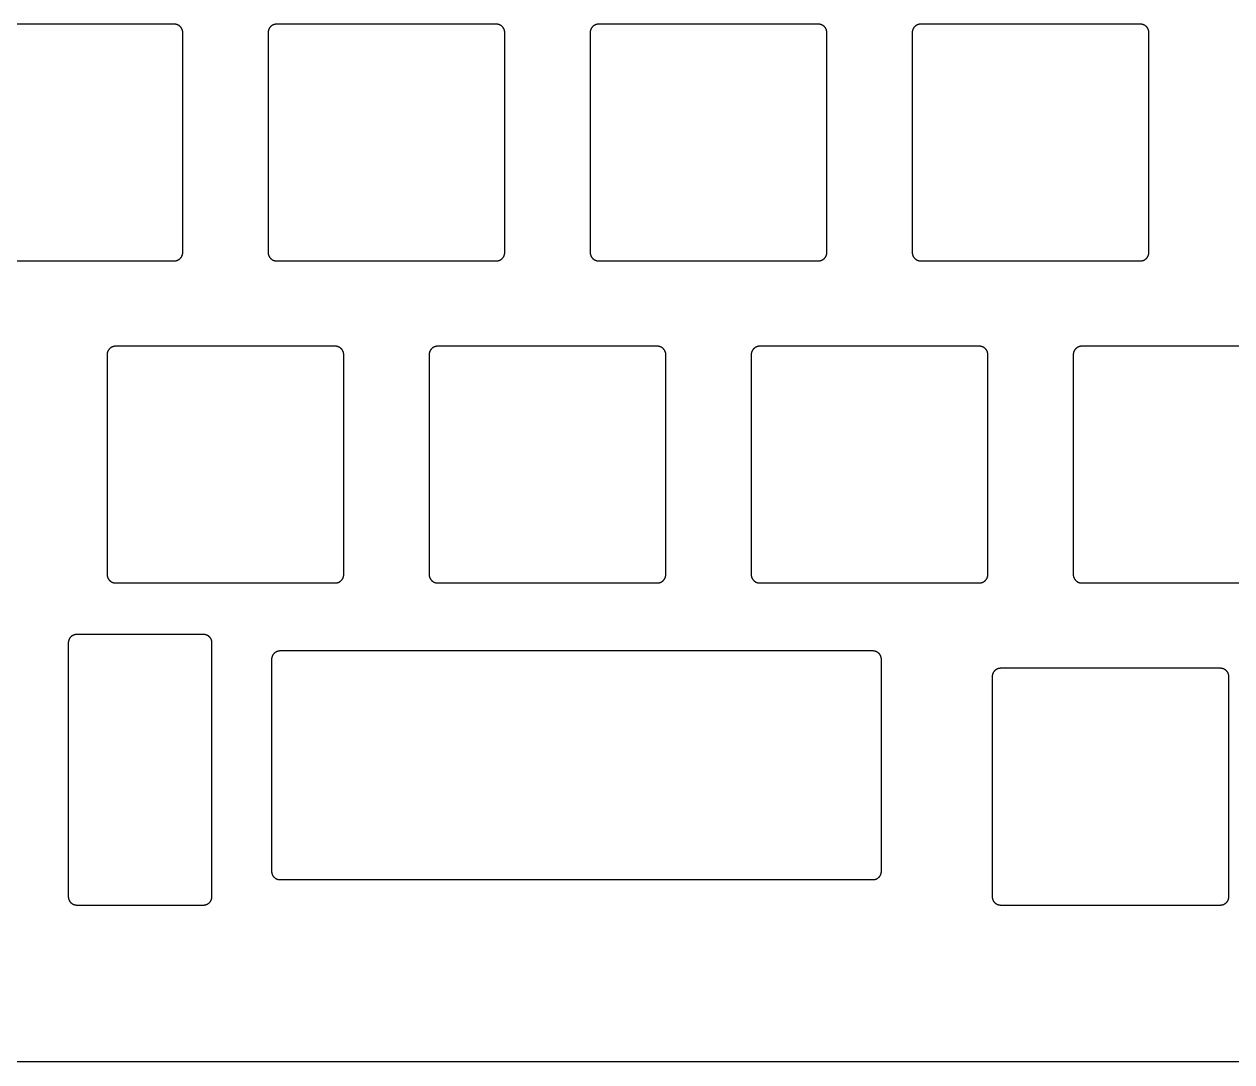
# Model space of a CAD drawing. Header units: millimetres. Extents: x -9 to 295, y -92 to 16.
# Drawn here: x 69.1 to 140.5, y -92.5 to -31.1 of the extents above; entities that cross this region are included whole.
import ezdxf

# ---------------------------------------------------------------- set-up
doc = ezdxf.new("R2010")
doc.units = ezdxf.units.MM
doc.layers.add('Layer 01', color=18, linetype='Continuous', true_color=0x000000)

msp = doc.modelspace()

# ---------------------------------------------------------------- linework, layer by layer
at = {"layer": 'Layer 01'}
for points in [[(64.937, -45.1), (77.938, -45.1), (77.949, -45.1), (77.96, -45.1), (77.971, -45.099), (77.982, -45.098), (77.994, -45.097), (78.005, -45.095), (78.017, -45.094), (78.028, -45.092), (78.04, -45.089), (78.052, -45.087), (78.063, -45.084), (78.075, -45.081), (78.087, -45.077), (78.098, -45.073), (78.11, -45.069), (78.122, -45.065), (78.133, -45.06), (78.145, -45.055), (78.156, -45.05), (78.167, -45.044), (78.178, -45.038), (78.189, -45.032), (78.2, -45.025), (78.211, -45.018), (78.222, -45.011), (78.232, -45.004), (78.243, -44.996), (78.253, -44.988), (78.263, -44.98), (78.272, -44.971), (78.282, -44.963), (78.291, -44.954), (78.3, -44.944), (78.309, -44.935), (78.317, -44.925), (78.326, -44.915), (78.334, -44.905), (78.341, -44.895), (78.349, -44.884), (78.356, -44.874), (78.363, -44.863), (78.369, -44.852), (78.376, -44.841), (78.382, -44.83), (78.387, -44.818), (78.393, -44.807), (78.398, -44.796), (78.402, -44.784), (78.407, -44.772), (78.411, -44.761), (78.415, -44.749), (78.418, -44.738), (78.421, -44.726), (78.424, -44.714), (78.427, -44.703), (78.429, -44.691), (78.431, -44.679), (78.433, -44.668), (78.434, -44.656), (78.435, -44.645), (78.436, -44.634), (78.437, -44.622), (78.437, -44.611), (78.438, -44.6), (78.438, -31.6), (78.437, -31.589), (78.437, -31.578), (78.436, -31.566), (78.435, -31.555), (78.434, -31.544), (78.433, -31.532), (78.431, -31.521), (78.429, -31.509), (78.427, -31.497), (78.424, -31.486), (78.421, -31.474), (78.418, -31.462), (78.415, -31.451), (78.411, -31.439), (78.407, -31.428), (78.402, -31.416), (78.398, -31.405), (78.393, -31.393), (78.387, -31.382), (78.382, -31.37), (78.376, -31.359), (78.369, -31.348), (78.363, -31.337), (78.356, -31.326), (78.349, -31.316), (78.341, -31.305), (78.334, -31.295), (78.326, -31.285), (78.317, -31.275), (78.309, -31.265), (78.3, -31.256), (78.291, -31.247), (78.282, -31.237), (78.272, -31.229), (78.263, -31.22), (78.253, -31.212), (78.243, -31.204), (78.232, -31.196), (78.222, -31.189), (78.211, -31.182), (78.2, -31.175), (78.189, -31.168), (78.178, -31.162), (78.167, -31.156), (78.156, -31.15), (78.145, -31.145), (78.133, -31.14), (78.122, -31.135), (78.11, -31.131), (78.098, -31.127), (78.087, -31.123), (78.075, -31.119), (78.063, -31.116), (78.052, -31.113), (78.04, -31.111), (78.028, -31.108), (78.017, -31.106), (78.005, -31.105), (77.994, -31.103), (77.982, -31.102), (77.971, -31.101), (77.96, -31.101), (77.949, -31.1), (77.938, -31.1), (64.937, -31.1)], [(144.613, -50.15), (131.612, -50.15), (131.601, -50.15), (131.59, -50.151), (131.579, -50.151), (131.568, -50.152), (131.556, -50.153), (131.545, -50.155), (131.533, -50.156), (131.521, -50.158), (131.51, -50.161), (131.498, -50.163), (131.487, -50.166), (131.475, -50.169), (131.463, -50.173), (131.452, -50.177), (131.44, -50.181), (131.428, -50.185), (131.417, -50.19), (131.405, -50.195), (131.394, -50.2), (131.383, -50.206), (131.372, -50.212), (131.361, -50.218), (131.35, -50.225), (131.339, -50.232), (131.328, -50.239), (131.318, -50.246), (131.307, -50.254), (131.297, -50.262), (131.287, -50.27), (131.278, -50.279), (131.268, -50.287), (131.259, -50.297), (131.25, -50.306), (131.241, -50.315), (131.233, -50.325), (131.224, -50.335), (131.216, -50.345), (131.209, -50.355), (131.201, -50.366), (131.194, -50.376), (131.187, -50.387), (131.181, -50.398), (131.174, -50.409), (131.168, -50.42), (131.163, -50.432), (131.157, -50.443), (131.152, -50.455), (131.148, -50.466), (131.143, -50.478), (131.139, -50.489), (131.135, -50.501), (131.132, -50.512), (131.129, -50.524), (131.126, -50.536), (131.123, -50.547), (131.121, -50.559), (131.119, -50.571), (131.117, -50.582), (131.116, -50.594), (131.114, -50.605), (131.114, -50.616), (131.113, -50.628), (131.113, -50.639), (131.112, -50.65), (131.112, -63.65), (131.113, -63.661), (131.113, -63.672), (131.114, -63.684), (131.114, -63.695), (131.116, -63.706), (131.117, -63.718), (131.119, -63.729), (131.121, -63.741), (131.123, -63.753), (131.126, -63.764), (131.129, -63.776), (131.132, -63.788), (131.135, -63.799), (131.139, -63.811), (131.143, -63.822), (131.148, -63.834), (131.152, -63.846), (131.157, -63.857), (131.163, -63.868), (131.168, -63.88), (131.174, -63.891), (131.181, -63.902), (131.187, -63.913), (131.194, -63.924), (131.201, -63.934), (131.209, -63.945), (131.216, -63.955), (131.224, -63.965), (131.233, -63.975), (131.241, -63.985), (131.25, -63.994), (131.259, -64.004), (131.268, -64.013), (131.278, -64.021), (131.287, -64.03), (131.297, -64.038), (131.307, -64.046), (131.318, -64.054), (131.328, -64.061), (131.339, -64.069), (131.35, -64.075), (131.361, -64.082), (131.372, -64.088), (131.383, -64.094), (131.394, -64.1), (131.405, -64.105), (131.417, -64.11), (131.428, -64.115), (131.44, -64.119), (131.452, -64.123), (131.463, -64.127), (131.475, -64.131), (131.487, -64.134), (131.498, -64.137), (131.51, -64.139), (131.521, -64.142), (131.533, -64.144), (131.545, -64.145), (131.556, -64.147), (131.568, -64.148), (131.579, -64.149), (131.59, -64.15), (131.601, -64.15), (131.612, -64.15), (144.613, -64.15)], [(273.428, -92.474), (12.308, -92.474)]]:
    msp.add_lwpolyline(points, dxfattribs=at)
for points in [[(83.987, -31.1), (83.976, -31.1), (83.965, -31.101), (83.954, -31.101), (83.943, -31.102), (83.931, -31.103), (83.92, -31.105), (83.908, -31.106), (83.896, -31.108), (83.885, -31.111), (83.873, -31.113), (83.862, -31.116), (83.85, -31.119), (83.838, -31.123), (83.827, -31.127), (83.815, -31.131), (83.803, -31.135), (83.792, -31.14), (83.78, -31.145), (83.769, -31.15), (83.758, -31.156), (83.747, -31.162), (83.736, -31.168), (83.725, -31.175), (83.714, -31.182), (83.703, -31.189), (83.693, -31.196), (83.682, -31.204), (83.672, -31.212), (83.662, -31.22), (83.653, -31.229), (83.643, -31.237), (83.634, -31.247), (83.625, -31.256), (83.616, -31.265), (83.608, -31.275), (83.599, -31.285), (83.591, -31.295), (83.584, -31.305), (83.576, -31.316), (83.569, -31.326), (83.562, -31.337), (83.556, -31.348), (83.549, -31.359), (83.543, -31.37), (83.538, -31.382), (83.532, -31.393), (83.527, -31.405), (83.523, -31.416), (83.518, -31.428), (83.514, -31.439), (83.51, -31.451), (83.507, -31.462), (83.504, -31.474), (83.501, -31.486), (83.498, -31.497), (83.496, -31.509), (83.494, -31.521), (83.492, -31.532), (83.491, -31.544), (83.489, -31.555), (83.489, -31.566), (83.488, -31.578), (83.488, -31.589), (83.487, -31.6), (83.487, -44.6), (83.488, -44.611), (83.488, -44.622), (83.489, -44.634), (83.489, -44.645), (83.491, -44.656), (83.492, -44.668), (83.494, -44.679), (83.496, -44.691), (83.498, -44.703), (83.501, -44.714), (83.504, -44.726), (83.507, -44.738), (83.51, -44.749), (83.514, -44.761), (83.518, -44.772), (83.523, -44.784), (83.527, -44.796), (83.532, -44.807), (83.538, -44.818), (83.543, -44.83), (83.549, -44.841), (83.556, -44.852), (83.562, -44.863), (83.569, -44.874), (83.576, -44.884), (83.584, -44.895), (83.591, -44.905), (83.599, -44.915), (83.608, -44.925), (83.616, -44.935), (83.625, -44.944), (83.634, -44.954), (83.643, -44.963), (83.653, -44.971), (83.662, -44.98), (83.672, -44.988), (83.682, -44.996), (83.693, -45.004), (83.703, -45.011), (83.714, -45.018), (83.725, -45.025), (83.736, -45.032), (83.747, -45.038), (83.758, -45.044), (83.769, -45.05), (83.78, -45.055), (83.792, -45.06), (83.803, -45.065), (83.815, -45.069), (83.827, -45.073), (83.838, -45.077), (83.85, -45.081), (83.862, -45.084), (83.873, -45.087), (83.885, -45.089), (83.896, -45.092), (83.908, -45.094), (83.92, -45.095), (83.931, -45.097), (83.943, -45.098), (83.954, -45.099), (83.965, -45.1), (83.976, -45.1), (83.987, -45.1), (96.988, -45.1), (96.999, -45.1), (97.01, -45.1), (97.021, -45.099), (97.032, -45.098), (97.044, -45.097), (97.055, -45.095), (97.067, -45.094), (97.078, -45.092), (97.09, -45.089), (97.102, -45.087), (97.113, -45.084), (97.125, -45.081), (97.137, -45.077), (97.148, -45.073), (97.16, -45.069), (97.172, -45.065), (97.183, -45.06), (97.195, -45.055), (97.206, -45.05), (97.217, -45.044), (97.228, -45.038), (97.239, -45.032), (97.25, -45.025), (97.261, -45.018), (97.272, -45.011), (97.282, -45.004), (97.293, -44.996), (97.303, -44.988), (97.313, -44.98), (97.322, -44.971), (97.332, -44.963), (97.341, -44.954), (97.35, -44.944), (97.359, -44.935), (97.367, -44.925), (97.376, -44.915), (97.384, -44.905), (97.391, -44.895), (97.399, -44.884), (97.406, -44.874), (97.413, -44.863), (97.419, -44.852), (97.426, -44.841), (97.432, -44.83), (97.437, -44.818), (97.443, -44.807), (97.448, -44.796), (97.452, -44.784), (97.457, -44.772), (97.461, -44.761), (97.465, -44.749), (97.468, -44.738), (97.471, -44.726), (97.474, -44.714), (97.477, -44.703), (97.479, -44.691), (97.481, -44.679), (97.483, -44.668), (97.484, -44.656), (97.485, -44.645), (97.486, -44.634), (97.487, -44.622), (97.487, -44.611), (97.488, -44.6), (97.488, -31.6), (97.487, -31.589), (97.487, -31.578), (97.486, -31.566), (97.485, -31.555), (97.484, -31.544), (97.483, -31.532), (97.481, -31.521), (97.479, -31.509), (97.477, -31.497), (97.474, -31.486), (97.471, -31.474), (97.468, -31.462), (97.465, -31.451), (97.461, -31.439), (97.457, -31.428), (97.452, -31.416), (97.448, -31.405), (97.443, -31.393), (97.437, -31.382), (97.432, -31.37), (97.426, -31.359), (97.419, -31.348), (97.413, -31.337), (97.406, -31.326), (97.399, -31.316), (97.391, -31.305), (97.384, -31.295), (97.376, -31.285), (97.367, -31.275), (97.359, -31.265), (97.35, -31.256), (97.341, -31.247), (97.332, -31.237), (97.322, -31.229), (97.313, -31.22), (97.303, -31.212), (97.293, -31.204), (97.282, -31.196), (97.272, -31.189), (97.261, -31.182), (97.25, -31.175), (97.239, -31.168), (97.228, -31.162), (97.217, -31.156), (97.206, -31.15), (97.195, -31.145), (97.183, -31.14), (97.172, -31.135), (97.16, -31.131), (97.148, -31.127), (97.137, -31.123), (97.125, -31.119), (97.113, -31.116), (97.102, -31.113), (97.09, -31.111), (97.078, -31.108), (97.067, -31.106), (97.055, -31.105), (97.044, -31.103), (97.032, -31.102), (97.021, -31.101), (97.01, -31.101), (96.999, -31.1), (96.988, -31.1)], [(103.037, -31.1), (103.026, -31.1), (103.015, -31.101), (103.004, -31.101), (102.993, -31.102), (102.981, -31.103), (102.97, -31.105), (102.958, -31.106), (102.946, -31.108), (102.935, -31.111), (102.923, -31.113), (102.912, -31.116), (102.9, -31.119), (102.888, -31.123), (102.877, -31.127), (102.865, -31.131), (102.853, -31.135), (102.842, -31.14), (102.83, -31.145), (102.819, -31.15), (102.808, -31.156), (102.797, -31.162), (102.786, -31.168), (102.775, -31.175), (102.764, -31.182), (102.753, -31.189), (102.743, -31.196), (102.732, -31.204), (102.722, -31.212), (102.712, -31.22), (102.703, -31.229), (102.693, -31.237), (102.684, -31.247), (102.675, -31.256), (102.666, -31.265), (102.658, -31.275), (102.649, -31.285), (102.641, -31.295), (102.634, -31.305), (102.626, -31.316), (102.619, -31.326), (102.612, -31.337), (102.606, -31.348), (102.599, -31.359), (102.593, -31.37), (102.588, -31.382), (102.582, -31.393), (102.577, -31.405), (102.573, -31.416), (102.568, -31.428), (102.564, -31.439), (102.56, -31.451), (102.557, -31.462), (102.554, -31.474), (102.551, -31.486), (102.548, -31.497), (102.546, -31.509), (102.544, -31.521), (102.542, -31.532), (102.541, -31.544), (102.539, -31.555), (102.539, -31.566), (102.538, -31.578), (102.538, -31.589), (102.537, -31.6), (102.537, -44.6), (102.538, -44.611), (102.538, -44.622), (102.539, -44.634), (102.539, -44.645), (102.541, -44.656), (102.542, -44.668), (102.544, -44.679), (102.546, -44.691), (102.548, -44.703), (102.551, -44.714), (102.554, -44.726), (102.557, -44.738), (102.56, -44.749), (102.564, -44.761), (102.568, -44.772), (102.573, -44.784), (102.577, -44.796), (102.582, -44.807), (102.588, -44.818), (102.593, -44.83), (102.599, -44.841), (102.606, -44.852), (102.612, -44.863), (102.619, -44.874), (102.626, -44.884), (102.634, -44.895), (102.641, -44.905), (102.649, -44.915), (102.658, -44.925), (102.666, -44.935), (102.675, -44.944), (102.684, -44.954), (102.693, -44.963), (102.703, -44.971), (102.712, -44.98), (102.722, -44.988), (102.732, -44.996), (102.743, -45.004), (102.753, -45.011), (102.764, -45.018), (102.775, -45.025), (102.786, -45.032), (102.797, -45.038), (102.808, -45.044), (102.819, -45.05), (102.83, -45.055), (102.842, -45.06), (102.853, -45.065), (102.865, -45.069), (102.877, -45.073), (102.888, -45.077), (102.9, -45.081), (102.912, -45.084), (102.923, -45.087), (102.935, -45.089), (102.946, -45.092), (102.958, -45.094), (102.97, -45.095), (102.981, -45.097), (102.993, -45.098), (103.004, -45.099), (103.015, -45.1), (103.026, -45.1), (103.037, -45.1), (116.038, -45.1), (116.049, -45.1), (116.06, -45.1), (116.071, -45.099), (116.082, -45.098), (116.094, -45.097), (116.105, -45.095), (116.117, -45.094), (116.128, -45.092), (116.14, -45.089), (116.152, -45.087), (116.163, -45.084), (116.175, -45.081), (116.187, -45.077), (116.198, -45.073), (116.21, -45.069), (116.222, -45.065), (116.233, -45.06), (116.245, -45.055), (116.256, -45.05), (116.267, -45.044), (116.278, -45.038), (116.289, -45.032), (116.3, -45.025), (116.311, -45.018), (116.322, -45.011), (116.332, -45.004), (116.343, -44.996), (116.353, -44.988), (116.363, -44.98), (116.372, -44.971), (116.382, -44.963), (116.391, -44.954), (116.4, -44.944), (116.409, -44.935), (116.417, -44.925), (116.426, -44.915), (116.434, -44.905), (116.441, -44.895), (116.449, -44.884), (116.456, -44.874), (116.463, -44.863), (116.469, -44.852), (116.476, -44.841), (116.482, -44.83), (116.487, -44.818), (116.493, -44.807), (116.498, -44.796), (116.502, -44.784), (116.507, -44.772), (116.511, -44.761), (116.515, -44.749), (116.518, -44.738), (116.521, -44.726), (116.524, -44.714), (116.527, -44.703), (116.529, -44.691), (116.531, -44.679), (116.533, -44.668), (116.534, -44.656), (116.535, -44.645), (116.536, -44.634), (116.537, -44.622), (116.537, -44.611), (116.538, -44.6), (116.538, -31.6), (116.537, -31.589), (116.537, -31.578), (116.536, -31.566), (116.535, -31.555), (116.534, -31.544), (116.533, -31.532), (116.531, -31.521), (116.529, -31.509), (116.527, -31.497), (116.524, -31.486), (116.521, -31.474), (116.518, -31.462), (116.515, -31.451), (116.511, -31.439), (116.507, -31.428), (116.502, -31.416), (116.498, -31.405), (116.493, -31.393), (116.487, -31.382), (116.482, -31.37), (116.476, -31.359), (116.469, -31.348), (116.463, -31.337), (116.456, -31.326), (116.449, -31.316), (116.441, -31.305), (116.434, -31.295), (116.426, -31.285), (116.417, -31.275), (116.409, -31.265), (116.4, -31.256), (116.391, -31.247), (116.382, -31.237), (116.372, -31.229), (116.363, -31.22), (116.353, -31.212), (116.343, -31.204), (116.332, -31.196), (116.322, -31.189), (116.311, -31.182), (116.3, -31.175), (116.289, -31.168), (116.278, -31.162), (116.267, -31.156), (116.256, -31.15), (116.245, -31.145), (116.233, -31.14), (116.222, -31.135), (116.21, -31.131), (116.198, -31.127), (116.187, -31.123), (116.175, -31.119), (116.163, -31.116), (116.152, -31.113), (116.14, -31.111), (116.128, -31.108), (116.117, -31.106), (116.105, -31.105), (116.094, -31.103), (116.082, -31.102), (116.071, -31.101), (116.06, -31.101), (116.049, -31.1), (116.038, -31.1)], [(122.087, -45.1), (135.088, -45.1), (135.099, -45.1), (135.11, -45.1), (135.121, -45.099), (135.132, -45.098), (135.144, -45.097), (135.155, -45.095), (135.167, -45.094), (135.178, -45.092), (135.19, -45.089), (135.202, -45.087), (135.213, -45.084), (135.225, -45.081), (135.237, -45.077), (135.248, -45.073), (135.26, -45.069), (135.272, -45.065), (135.283, -45.06), (135.295, -45.055), (135.306, -45.05), (135.317, -45.044), (135.328, -45.038), (135.339, -45.032), (135.35, -45.025), (135.361, -45.018), (135.372, -45.011), (135.382, -45.004), (135.393, -44.996), (135.403, -44.988), (135.413, -44.98), (135.422, -44.971), (135.432, -44.963), (135.441, -44.954), (135.45, -44.944), (135.459, -44.935), (135.467, -44.925), (135.476, -44.915), (135.484, -44.905), (135.491, -44.895), (135.499, -44.884), (135.506, -44.874), (135.513, -44.863), (135.519, -44.852), (135.526, -44.841), (135.532, -44.83), (135.537, -44.818), (135.543, -44.807), (135.548, -44.796), (135.552, -44.784), (135.557, -44.772), (135.561, -44.761), (135.565, -44.749), (135.568, -44.738), (135.571, -44.726), (135.574, -44.714), (135.577, -44.703), (135.579, -44.691), (135.581, -44.679), (135.583, -44.668), (135.584, -44.656), (135.585, -44.645), (135.586, -44.634), (135.587, -44.622), (135.587, -44.611), (135.588, -44.6), (135.588, -31.6), (135.587, -31.589), (135.587, -31.578), (135.586, -31.566), (135.585, -31.555), (135.584, -31.544), (135.583, -31.532), (135.581, -31.521), (135.579, -31.509), (135.577, -31.497), (135.574, -31.486), (135.571, -31.474), (135.568, -31.462), (135.565, -31.451), (135.561, -31.439), (135.557, -31.428), (135.552, -31.416), (135.548, -31.405), (135.543, -31.393), (135.537, -31.382), (135.532, -31.37), (135.526, -31.359), (135.519, -31.348), (135.513, -31.337), (135.506, -31.326), (135.499, -31.316), (135.491, -31.305), (135.484, -31.295), (135.476, -31.285), (135.467, -31.275), (135.459, -31.265), (135.45, -31.256), (135.441, -31.247), (135.432, -31.237), (135.422, -31.229), (135.413, -31.22), (135.403, -31.212), (135.393, -31.204), (135.382, -31.196), (135.372, -31.189), (135.361, -31.182), (135.35, -31.175), (135.339, -31.168), (135.328, -31.162), (135.317, -31.156), (135.306, -31.15), (135.295, -31.145), (135.283, -31.14), (135.272, -31.135), (135.26, -31.131), (135.248, -31.127), (135.237, -31.123), (135.225, -31.119), (135.213, -31.116), (135.202, -31.113), (135.19, -31.111), (135.178, -31.108), (135.167, -31.106), (135.155, -31.105), (135.144, -31.103), (135.132, -31.102), (135.121, -31.101), (135.11, -31.101), (135.099, -31.1), (135.088, -31.1), (122.087, -31.1), (122.076, -31.1), (122.065, -31.101), (122.054, -31.101), (122.043, -31.102), (122.031, -31.103), (122.02, -31.105), (122.008, -31.106), (121.996, -31.108), (121.985, -31.111), (121.973, -31.113), (121.962, -31.116), (121.95, -31.119), (121.938, -31.123), (121.927, -31.127), (121.915, -31.131), (121.903, -31.135), (121.892, -31.14), (121.88, -31.145), (121.869, -31.15), (121.858, -31.156), (121.847, -31.162), (121.836, -31.168), (121.825, -31.175), (121.814, -31.182), (121.803, -31.189), (121.793, -31.196), (121.782, -31.204), (121.772, -31.212), (121.762, -31.22), (121.753, -31.229), (121.743, -31.237), (121.734, -31.247), (121.725, -31.256), (121.716, -31.265), (121.708, -31.275), (121.699, -31.285), (121.691, -31.295), (121.684, -31.305), (121.676, -31.316), (121.669, -31.326), (121.662, -31.337), (121.656, -31.348), (121.649, -31.359), (121.643, -31.37), (121.638, -31.382), (121.632, -31.393), (121.627, -31.405), (121.623, -31.416), (121.618, -31.428), (121.614, -31.439), (121.61, -31.451), (121.607, -31.462), (121.604, -31.474), (121.601, -31.486), (121.598, -31.497), (121.596, -31.509), (121.594, -31.521), (121.592, -31.532), (121.591, -31.544), (121.589, -31.555), (121.589, -31.566), (121.588, -31.578), (121.588, -31.589), (121.587, -31.6), (121.587, -44.6), (121.588, -44.611), (121.588, -44.622), (121.589, -44.634), (121.589, -44.645), (121.591, -44.656), (121.592, -44.668), (121.594, -44.679), (121.596, -44.691), (121.598, -44.703), (121.601, -44.714), (121.604, -44.726), (121.607, -44.738), (121.61, -44.749), (121.614, -44.761), (121.618, -44.772), (121.623, -44.784), (121.627, -44.796), (121.632, -44.807), (121.638, -44.818), (121.643, -44.83), (121.649, -44.841), (121.656, -44.852), (121.662, -44.863), (121.669, -44.874), (121.676, -44.884), (121.684, -44.895), (121.691, -44.905), (121.699, -44.915), (121.708, -44.925), (121.716, -44.935), (121.725, -44.944), (121.734, -44.954), (121.743, -44.963), (121.753, -44.971), (121.762, -44.98), (121.772, -44.988), (121.782, -44.996), (121.793, -45.004), (121.803, -45.011), (121.814, -45.018), (121.825, -45.025), (121.836, -45.032), (121.847, -45.038), (121.858, -45.044), (121.869, -45.05), (121.88, -45.055), (121.892, -45.06), (121.903, -45.065), (121.915, -45.069), (121.927, -45.073), (121.938, -45.077), (121.95, -45.081), (121.962, -45.084), (121.973, -45.087), (121.985, -45.089), (121.996, -45.092), (122.008, -45.094), (122.02, -45.095), (122.031, -45.097), (122.043, -45.098), (122.054, -45.099), (122.065, -45.1), (122.076, -45.1)], [(74.462, -64.15), (87.463, -64.15), (87.474, -64.15), (87.485, -64.15), (87.496, -64.149), (87.507, -64.148), (87.519, -64.147), (87.53, -64.145), (87.542, -64.144), (87.553, -64.142), (87.565, -64.139), (87.577, -64.137), (87.588, -64.134), (87.6, -64.131), (87.612, -64.127), (87.623, -64.123), (87.635, -64.119), (87.647, -64.115), (87.658, -64.11), (87.67, -64.105), (87.681, -64.1), (87.692, -64.094), (87.703, -64.088), (87.714, -64.082), (87.725, -64.075), (87.736, -64.069), (87.747, -64.061), (87.757, -64.054), (87.768, -64.046), (87.778, -64.038), (87.788, -64.03), (87.797, -64.021), (87.807, -64.013), (87.816, -64.004), (87.825, -63.994), (87.834, -63.985), (87.842, -63.975), (87.851, -63.965), (87.859, -63.955), (87.866, -63.945), (87.874, -63.934), (87.881, -63.924), (87.888, -63.913), (87.894, -63.902), (87.901, -63.891), (87.907, -63.88), (87.912, -63.868), (87.918, -63.857), (87.923, -63.846), (87.927, -63.834), (87.932, -63.822), (87.936, -63.811), (87.94, -63.799), (87.943, -63.788), (87.946, -63.776), (87.949, -63.764), (87.952, -63.753), (87.954, -63.741), (87.956, -63.729), (87.958, -63.718), (87.959, -63.706), (87.96, -63.695), (87.961, -63.684), (87.962, -63.672), (87.962, -63.661), (87.963, -63.65), (87.963, -50.65), (87.962, -50.639), (87.962, -50.628), (87.961, -50.616), (87.96, -50.605), (87.959, -50.594), (87.958, -50.582), (87.956, -50.571), (87.954, -50.559), (87.952, -50.547), (87.949, -50.536), (87.946, -50.524), (87.943, -50.512), (87.94, -50.501), (87.936, -50.489), (87.932, -50.478), (87.927, -50.466), (87.923, -50.455), (87.918, -50.443), (87.912, -50.432), (87.907, -50.42), (87.901, -50.409), (87.894, -50.398), (87.888, -50.387), (87.881, -50.376), (87.874, -50.366), (87.866, -50.355), (87.859, -50.345), (87.851, -50.335), (87.842, -50.325), (87.834, -50.315), (87.825, -50.306), (87.816, -50.297), (87.807, -50.287), (87.797, -50.279), (87.788, -50.27), (87.778, -50.262), (87.768, -50.254), (87.757, -50.246), (87.747, -50.239), (87.736, -50.232), (87.725, -50.225), (87.714, -50.218), (87.703, -50.212), (87.692, -50.206), (87.681, -50.2), (87.67, -50.195), (87.658, -50.19), (87.647, -50.185), (87.635, -50.181), (87.623, -50.177), (87.612, -50.173), (87.6, -50.169), (87.588, -50.166), (87.577, -50.163), (87.565, -50.161), (87.553, -50.158), (87.542, -50.156), (87.53, -50.155), (87.519, -50.153), (87.507, -50.152), (87.496, -50.151), (87.485, -50.151), (87.474, -50.15), (87.463, -50.15), (74.462, -50.15), (74.451, -50.15), (74.44, -50.151), (74.429, -50.151), (74.418, -50.152), (74.406, -50.153), (74.395, -50.155), (74.383, -50.156), (74.371, -50.158), (74.36, -50.161), (74.348, -50.163), (74.337, -50.166), (74.325, -50.169), (74.313, -50.173), (74.302, -50.177), (74.29, -50.181), (74.278, -50.185), (74.267, -50.19), (74.255, -50.195), (74.244, -50.2), (74.233, -50.206), (74.222, -50.212), (74.211, -50.218), (74.2, -50.225), (74.189, -50.232), (74.178, -50.239), (74.168, -50.246), (74.157, -50.254), (74.147, -50.262), (74.137, -50.27), (74.128, -50.279), (74.118, -50.287), (74.109, -50.297), (74.1, -50.306), (74.091, -50.315), (74.083, -50.325), (74.074, -50.335), (74.066, -50.345), (74.059, -50.355), (74.051, -50.366), (74.044, -50.376), (74.037, -50.387), (74.031, -50.398), (74.024, -50.409), (74.018, -50.42), (74.013, -50.432), (74.007, -50.443), (74.002, -50.455), (73.998, -50.466), (73.993, -50.478), (73.989, -50.489), (73.985, -50.501), (73.982, -50.512), (73.979, -50.524), (73.976, -50.536), (73.973, -50.547), (73.971, -50.559), (73.969, -50.571), (73.967, -50.582), (73.966, -50.594), (73.964, -50.605), (73.964, -50.616), (73.963, -50.628), (73.963, -50.639), (73.962, -50.65), (73.962, -63.65), (73.963, -63.661), (73.963, -63.672), (73.964, -63.684), (73.964, -63.695), (73.966, -63.706), (73.967, -63.718), (73.969, -63.729), (73.971, -63.741), (73.973, -63.753), (73.976, -63.764), (73.979, -63.776), (73.982, -63.788), (73.985, -63.799), (73.989, -63.811), (73.993, -63.822), (73.998, -63.834), (74.002, -63.846), (74.007, -63.857), (74.013, -63.868), (74.018, -63.88), (74.024, -63.891), (74.031, -63.902), (74.037, -63.913), (74.044, -63.924), (74.051, -63.934), (74.059, -63.945), (74.066, -63.955), (74.074, -63.965), (74.083, -63.975), (74.091, -63.985), (74.1, -63.994), (74.109, -64.004), (74.118, -64.013), (74.128, -64.021), (74.137, -64.03), (74.147, -64.038), (74.157, -64.046), (74.168, -64.054), (74.178, -64.061), (74.189, -64.069), (74.2, -64.075), (74.211, -64.082), (74.222, -64.088), (74.233, -64.094), (74.244, -64.1), (74.255, -64.105), (74.267, -64.11), (74.278, -64.115), (74.29, -64.119), (74.302, -64.123), (74.313, -64.127), (74.325, -64.131), (74.337, -64.134), (74.348, -64.137), (74.36, -64.139), (74.371, -64.142), (74.383, -64.144), (74.395, -64.145), (74.406, -64.147), (74.418, -64.148), (74.429, -64.149), (74.44, -64.15), (74.451, -64.15)], [(93.512, -64.15), (106.513, -64.15), (106.524, -64.15), (106.535, -64.15), (106.546, -64.149), (106.557, -64.148), (106.569, -64.147), (106.58, -64.145), (106.592, -64.144), (106.603, -64.142), (106.615, -64.139), (106.627, -64.137), (106.638, -64.134), (106.65, -64.131), (106.662, -64.127), (106.673, -64.123), (106.685, -64.119), (106.697, -64.115), (106.708, -64.11), (106.72, -64.105), (106.731, -64.1), (106.742, -64.094), (106.753, -64.088), (106.764, -64.082), (106.775, -64.075), (106.786, -64.069), (106.797, -64.061), (106.807, -64.054), (106.818, -64.046), (106.828, -64.038), (106.838, -64.03), (106.847, -64.021), (106.857, -64.013), (106.866, -64.004), (106.875, -63.994), (106.884, -63.985), (106.892, -63.975), (106.901, -63.965), (106.909, -63.955), (106.916, -63.945), (106.924, -63.934), (106.931, -63.924), (106.938, -63.913), (106.944, -63.902), (106.951, -63.891), (106.957, -63.88), (106.962, -63.868), (106.968, -63.857), (106.973, -63.846), (106.977, -63.834), (106.982, -63.822), (106.986, -63.811), (106.99, -63.799), (106.993, -63.788), (106.996, -63.776), (106.999, -63.764), (107.002, -63.753), (107.004, -63.741), (107.006, -63.729), (107.008, -63.718), (107.009, -63.706), (107.01, -63.695), (107.011, -63.684), (107.012, -63.672), (107.012, -63.661), (107.013, -63.65), (107.013, -50.65), (107.012, -50.639), (107.012, -50.628), (107.011, -50.616), (107.01, -50.605), (107.009, -50.594), (107.008, -50.582), (107.006, -50.571), (107.004, -50.559), (107.002, -50.547), (106.999, -50.536), (106.996, -50.524), (106.993, -50.512), (106.99, -50.501), (106.986, -50.489), (106.982, -50.478), (106.977, -50.466), (106.973, -50.455), (106.968, -50.443), (106.962, -50.432), (106.957, -50.42), (106.951, -50.409), (106.944, -50.398), (106.938, -50.387), (106.931, -50.376), (106.924, -50.366), (106.916, -50.355), (106.909, -50.345), (106.901, -50.335), (106.892, -50.325), (106.884, -50.315), (106.875, -50.306), (106.866, -50.297), (106.857, -50.287), (106.847, -50.279), (106.838, -50.27), (106.828, -50.262), (106.818, -50.254), (106.807, -50.246), (106.797, -50.239), (106.786, -50.232), (106.775, -50.225), (106.764, -50.218), (106.753, -50.212), (106.742, -50.206), (106.731, -50.2), (106.72, -50.195), (106.708, -50.19), (106.697, -50.185), (106.685, -50.181), (106.673, -50.177), (106.662, -50.173), (106.65, -50.169), (106.638, -50.166), (106.627, -50.163), (106.615, -50.161), (106.603, -50.158), (106.592, -50.156), (106.58, -50.155), (106.569, -50.153), (106.557, -50.152), (106.546, -50.151), (106.535, -50.151), (106.524, -50.15), (106.513, -50.15), (93.512, -50.15), (93.501, -50.15), (93.49, -50.151), (93.479, -50.151), (93.468, -50.152), (93.456, -50.153), (93.445, -50.155), (93.433, -50.156), (93.421, -50.158), (93.41, -50.161), (93.398, -50.163), (93.387, -50.166), (93.375, -50.169), (93.363, -50.173), (93.352, -50.177), (93.34, -50.181), (93.328, -50.185), (93.317, -50.19), (93.305, -50.195), (93.294, -50.2), (93.283, -50.206), (93.272, -50.212), (93.261, -50.218), (93.25, -50.225), (93.239, -50.232), (93.228, -50.239), (93.218, -50.246), (93.207, -50.254), (93.197, -50.262), (93.187, -50.27), (93.178, -50.279), (93.168, -50.287), (93.159, -50.297), (93.15, -50.306), (93.141, -50.315), (93.133, -50.325), (93.124, -50.335), (93.116, -50.345), (93.109, -50.355), (93.101, -50.366), (93.094, -50.376), (93.087, -50.387), (93.081, -50.398), (93.074, -50.409), (93.068, -50.42), (93.063, -50.432), (93.057, -50.443), (93.052, -50.455), (93.048, -50.466), (93.043, -50.478), (93.039, -50.489), (93.035, -50.501), (93.032, -50.512), (93.029, -50.524), (93.026, -50.536), (93.023, -50.547), (93.021, -50.559), (93.019, -50.571), (93.017, -50.582), (93.016, -50.594), (93.014, -50.605), (93.014, -50.616), (93.013, -50.628), (93.013, -50.639), (93.012, -50.65), (93.012, -63.65), (93.013, -63.661), (93.013, -63.672), (93.014, -63.684), (93.014, -63.695), (93.016, -63.706), (93.017, -63.718), (93.019, -63.729), (93.021, -63.741), (93.023, -63.753), (93.026, -63.764), (93.029, -63.776), (93.032, -63.788), (93.035, -63.799), (93.039, -63.811), (93.043, -63.822), (93.048, -63.834), (93.052, -63.846), (93.057, -63.857), (93.063, -63.868), (93.068, -63.88), (93.074, -63.891), (93.081, -63.902), (93.087, -63.913), (93.094, -63.924), (93.101, -63.934), (93.109, -63.945), (93.116, -63.955), (93.124, -63.965), (93.133, -63.975), (93.141, -63.985), (93.15, -63.994), (93.159, -64.004), (93.168, -64.013), (93.178, -64.021), (93.187, -64.03), (93.197, -64.038), (93.207, -64.046), (93.218, -64.054), (93.228, -64.061), (93.239, -64.069), (93.25, -64.075), (93.261, -64.082), (93.272, -64.088), (93.283, -64.094), (93.294, -64.1), (93.305, -64.105), (93.317, -64.11), (93.328, -64.115), (93.34, -64.119), (93.352, -64.123), (93.363, -64.127), (93.375, -64.131), (93.387, -64.134), (93.398, -64.137), (93.41, -64.139), (93.421, -64.142), (93.433, -64.144), (93.445, -64.145), (93.456, -64.147), (93.468, -64.148), (93.479, -64.149), (93.49, -64.15), (93.501, -64.15)], [(112.562, -64.15), (125.563, -64.15), (125.574, -64.15), (125.585, -64.15), (125.596, -64.149), (125.607, -64.148), (125.619, -64.147), (125.63, -64.145), (125.642, -64.144), (125.653, -64.142), (125.665, -64.139), (125.677, -64.137), (125.688, -64.134), (125.7, -64.131), (125.712, -64.127), (125.723, -64.123), (125.735, -64.119), (125.747, -64.115), (125.758, -64.11), (125.77, -64.105), (125.781, -64.1), (125.792, -64.094), (125.803, -64.088), (125.814, -64.082), (125.825, -64.075), (125.836, -64.069), (125.847, -64.061), (125.857, -64.054), (125.868, -64.046), (125.878, -64.038), (125.888, -64.03), (125.897, -64.021), (125.907, -64.013), (125.916, -64.004), (125.925, -63.994), (125.934, -63.985), (125.942, -63.975), (125.951, -63.965), (125.959, -63.955), (125.966, -63.945), (125.974, -63.934), (125.981, -63.924), (125.988, -63.913), (125.994, -63.902), (126.001, -63.891), (126.007, -63.88), (126.012, -63.868), (126.018, -63.857), (126.023, -63.846), (126.027, -63.834), (126.032, -63.822), (126.036, -63.811), (126.04, -63.799), (126.043, -63.788), (126.046, -63.776), (126.049, -63.764), (126.052, -63.753), (126.054, -63.741), (126.056, -63.729), (126.058, -63.718), (126.059, -63.706), (126.06, -63.695), (126.061, -63.684), (126.062, -63.672), (126.062, -63.661), (126.063, -63.65), (126.063, -50.65), (126.062, -50.639), (126.062, -50.628), (126.061, -50.616), (126.06, -50.605), (126.059, -50.594), (126.058, -50.582), (126.056, -50.571), (126.054, -50.559), (126.052, -50.547), (126.049, -50.536), (126.046, -50.524), (126.043, -50.512), (126.04, -50.501), (126.036, -50.489), (126.032, -50.478), (126.027, -50.466), (126.023, -50.455), (126.018, -50.443), (126.012, -50.432), (126.007, -50.42), (126.001, -50.409), (125.994, -50.398), (125.988, -50.387), (125.981, -50.376), (125.974, -50.366), (125.966, -50.355), (125.959, -50.345), (125.951, -50.335), (125.942, -50.325), (125.934, -50.315), (125.925, -50.306), (125.916, -50.297), (125.907, -50.287), (125.897, -50.279), (125.888, -50.27), (125.878, -50.262), (125.868, -50.254), (125.857, -50.246), (125.847, -50.239), (125.836, -50.232), (125.825, -50.225), (125.814, -50.218), (125.803, -50.212), (125.792, -50.206), (125.781, -50.2), (125.77, -50.195), (125.758, -50.19), (125.747, -50.185), (125.735, -50.181), (125.723, -50.177), (125.712, -50.173), (125.7, -50.169), (125.688, -50.166), (125.677, -50.163), (125.665, -50.161), (125.653, -50.158), (125.642, -50.156), (125.63, -50.155), (125.619, -50.153), (125.607, -50.152), (125.596, -50.151), (125.585, -50.151), (125.574, -50.15), (125.563, -50.15), (112.562, -50.15), (112.551, -50.15), (112.54, -50.151), (112.529, -50.151), (112.518, -50.152), (112.506, -50.153), (112.495, -50.155), (112.483, -50.156), (112.471, -50.158), (112.46, -50.161), (112.448, -50.163), (112.437, -50.166), (112.425, -50.169), (112.413, -50.173), (112.402, -50.177), (112.39, -50.181), (112.378, -50.185), (112.367, -50.19), (112.355, -50.195), (112.344, -50.2), (112.333, -50.206), (112.322, -50.212), (112.311, -50.218), (112.3, -50.225), (112.289, -50.232), (112.278, -50.239), (112.268, -50.246), (112.257, -50.254), (112.247, -50.262), (112.237, -50.27), (112.228, -50.279), (112.218, -50.287), (112.209, -50.297), (112.2, -50.306), (112.191, -50.315), (112.183, -50.325), (112.174, -50.335), (112.166, -50.345), (112.159, -50.355), (112.151, -50.366), (112.144, -50.376), (112.137, -50.387), (112.131, -50.398), (112.124, -50.409), (112.118, -50.42), (112.113, -50.432), (112.107, -50.443), (112.102, -50.455), (112.098, -50.466), (112.093, -50.478), (112.089, -50.489), (112.085, -50.501), (112.082, -50.512), (112.079, -50.524), (112.076, -50.536), (112.073, -50.547), (112.071, -50.559), (112.069, -50.571), (112.067, -50.582), (112.066, -50.594), (112.064, -50.605), (112.064, -50.616), (112.063, -50.628), (112.063, -50.639), (112.062, -50.65), (112.062, -63.65), (112.063, -63.661), (112.063, -63.672), (112.064, -63.684), (112.064, -63.695), (112.066, -63.706), (112.067, -63.718), (112.069, -63.729), (112.071, -63.741), (112.073, -63.753), (112.076, -63.764), (112.079, -63.776), (112.082, -63.788), (112.085, -63.799), (112.089, -63.811), (112.093, -63.822), (112.098, -63.834), (112.102, -63.846), (112.107, -63.857), (112.113, -63.868), (112.118, -63.88), (112.124, -63.891), (112.131, -63.902), (112.137, -63.913), (112.144, -63.924), (112.151, -63.934), (112.159, -63.945), (112.166, -63.955), (112.174, -63.965), (112.183, -63.975), (112.191, -63.985), (112.2, -63.994), (112.209, -64.004), (112.218, -64.013), (112.228, -64.021), (112.237, -64.03), (112.247, -64.038), (112.257, -64.046), (112.268, -64.054), (112.278, -64.061), (112.289, -64.069), (112.3, -64.075), (112.311, -64.082), (112.322, -64.088), (112.333, -64.094), (112.344, -64.1), (112.355, -64.105), (112.367, -64.11), (112.378, -64.115), (112.39, -64.119), (112.402, -64.123), (112.413, -64.127), (112.425, -64.131), (112.437, -64.134), (112.448, -64.137), (112.46, -64.139), (112.471, -64.142), (112.483, -64.144), (112.495, -64.145), (112.506, -64.147), (112.518, -64.148), (112.529, -64.149), (112.54, -64.15), (112.551, -64.15)], [(80.167, -67.699), (80.167, -67.688), (80.166, -67.676), (80.166, -67.665), (80.165, -67.654), (80.164, -67.642), (80.162, -67.631), (80.16, -67.619), (80.158, -67.608), (80.156, -67.596), (80.153, -67.584), (80.151, -67.573), (80.147, -67.561), (80.144, -67.549), (80.14, -67.538), (80.136, -67.526), (80.132, -67.515), (80.127, -67.503), (80.122, -67.492), (80.117, -67.48), (80.111, -67.469), (80.105, -67.458), (80.099, -67.447), (80.092, -67.436), (80.085, -67.425), (80.078, -67.414), (80.071, -67.404), (80.063, -67.394), (80.055, -67.384), (80.047, -67.374), (80.038, -67.364), (80.029, -67.354), (80.02, -67.345), (80.011, -67.336), (80.002, -67.327), (79.992, -67.319), (79.982, -67.311), (79.972, -67.303), (79.961, -67.295), (79.951, -67.287), (79.94, -67.28), (79.93, -67.273), (79.919, -67.267), (79.908, -67.261), (79.896, -67.255), (79.885, -67.249), (79.874, -67.244), (79.862, -67.239), (79.851, -67.234), (79.839, -67.229), (79.828, -67.225), (79.816, -67.221), (79.804, -67.218), (79.793, -67.215), (79.781, -67.212), (79.769, -67.209), (79.758, -67.207), (79.746, -67.205), (79.735, -67.203), (79.723, -67.202), (79.712, -67.201), (79.7, -67.2), (79.689, -67.199), (79.678, -67.199), (79.667, -67.199), (72.167, -67.199), (72.156, -67.199), (72.144, -67.199), (72.133, -67.2), (72.122, -67.201), (72.11, -67.202), (72.099, -67.203), (72.087, -67.205), (72.076, -67.207), (72.064, -67.209), (72.052, -67.212), (72.041, -67.215), (72.029, -67.218), (72.017, -67.221), (72.006, -67.225), (71.994, -67.229), (71.983, -67.234), (71.971, -67.239), (71.96, -67.244), (71.948, -67.249), (71.937, -67.255), (71.926, -67.261), (71.915, -67.267), (71.904, -67.273), (71.893, -67.28), (71.882, -67.287), (71.872, -67.295), (71.862, -67.303), (71.852, -67.311), (71.842, -67.319), (71.832, -67.327), (71.822, -67.336), (71.813, -67.345), (71.804, -67.354), (71.795, -67.364), (71.787, -67.374), (71.779, -67.384), (71.771, -67.394), (71.763, -67.404), (71.755, -67.414), (71.748, -67.425), (71.741, -67.436), (71.735, -67.447), (71.729, -67.458), (71.723, -67.469), (71.717, -67.48), (71.712, -67.492), (71.707, -67.503), (71.702, -67.515), (71.697, -67.526), (71.693, -67.538), (71.69, -67.549), (71.686, -67.561), (71.683, -67.573), (71.68, -67.584), (71.677, -67.596), (71.675, -67.608), (71.673, -67.619), (71.671, -67.631), (71.67, -67.642), (71.669, -67.654), (71.668, -67.665), (71.667, -67.676), (71.667, -67.688), (71.667, -67.699), (71.667, -82.699), (71.667, -82.71), (71.667, -82.721), (71.668, -82.732), (71.669, -82.744), (71.67, -82.755), (71.671, -82.767), (71.673, -82.778), (71.675, -82.79), (71.677, -82.801), (71.68, -82.813), (71.683, -82.825), (71.686, -82.836), (71.69, -82.848), (71.693, -82.86), (71.697, -82.871), (71.702, -82.883), (71.707, -82.894), (71.712, -82.906), (71.717, -82.917), (71.723, -82.928), (71.729, -82.94), (71.735, -82.951), (71.741, -82.962), (71.748, -82.972), (71.755, -82.983), (71.763, -82.993), (71.771, -83.004), (71.779, -83.014), (71.787, -83.024), (71.795, -83.033), (71.804, -83.043), (71.813, -83.052), (71.822, -83.061), (71.832, -83.07), (71.842, -83.079), (71.852, -83.087), (71.862, -83.095), (71.872, -83.103), (71.882, -83.11), (71.893, -83.117), (71.904, -83.124), (71.915, -83.131), (71.926, -83.137), (71.937, -83.143), (71.948, -83.148), (71.96, -83.154), (71.971, -83.159), (71.983, -83.164), (71.994, -83.168), (72.006, -83.172), (72.017, -83.176), (72.029, -83.179), (72.041, -83.183), (72.052, -83.185), (72.064, -83.188), (72.076, -83.19), (72.087, -83.192), (72.099, -83.194), (72.11, -83.196), (72.122, -83.197), (72.133, -83.198), (72.144, -83.198), (72.156, -83.199), (72.167, -83.199), (79.667, -83.199), (79.678, -83.199), (79.689, -83.198), (79.7, -83.198), (79.712, -83.197), (79.723, -83.196), (79.735, -83.194), (79.746, -83.192), (79.758, -83.19), (79.769, -83.188), (79.781, -83.185), (79.793, -83.183), (79.804, -83.179), (79.816, -83.176), (79.828, -83.172), (79.839, -83.168), (79.851, -83.164), (79.862, -83.159), (79.874, -83.154), (79.885, -83.148), (79.896, -83.143), (79.908, -83.137), (79.919, -83.131), (79.93, -83.124), (79.94, -83.117), (79.951, -83.11), (79.961, -83.103), (79.972, -83.095), (79.982, -83.087), (79.992, -83.079), (80.002, -83.07), (80.011, -83.061), (80.02, -83.052), (80.029, -83.043), (80.038, -83.033), (80.047, -83.024), (80.055, -83.014), (80.063, -83.004), (80.071, -82.993), (80.078, -82.983), (80.085, -82.972), (80.092, -82.962), (80.099, -82.951), (80.105, -82.94), (80.111, -82.928), (80.117, -82.917), (80.122, -82.906), (80.127, -82.894), (80.132, -82.883), (80.136, -82.871), (80.14, -82.86), (80.144, -82.848), (80.147, -82.836), (80.151, -82.825), (80.153, -82.813), (80.156, -82.801), (80.158, -82.79), (80.16, -82.778), (80.162, -82.767), (80.164, -82.755), (80.165, -82.744), (80.166, -82.732), (80.166, -82.721), (80.167, -82.71), (80.167, -82.699)], [(119.767, -81.199), (119.767, -68.674), (119.767, -68.663), (119.766, -68.651), (119.766, -68.64), (119.765, -68.629), (119.764, -68.617), (119.762, -68.606), (119.76, -68.594), (119.758, -68.583), (119.756, -68.571), (119.753, -68.559), (119.751, -68.548), (119.747, -68.536), (119.744, -68.524), (119.74, -68.513), (119.736, -68.501), (119.732, -68.49), (119.727, -68.478), (119.722, -68.467), (119.717, -68.455), (119.711, -68.444), (119.705, -68.433), (119.699, -68.422), (119.692, -68.411), (119.685, -68.4), (119.678, -68.389), (119.671, -68.379), (119.663, -68.369), (119.655, -68.359), (119.647, -68.349), (119.638, -68.339), (119.629, -68.329), (119.62, -68.32), (119.611, -68.311), (119.602, -68.302), (119.592, -68.294), (119.582, -68.286), (119.572, -68.278), (119.561, -68.27), (119.551, -68.262), (119.54, -68.255), (119.53, -68.248), (119.519, -68.242), (119.508, -68.236), (119.496, -68.23), (119.485, -68.224), (119.474, -68.219), (119.462, -68.214), (119.451, -68.209), (119.439, -68.204), (119.428, -68.2), (119.416, -68.196), (119.404, -68.193), (119.393, -68.19), (119.381, -68.187), (119.369, -68.184), (119.358, -68.182), (119.346, -68.18), (119.335, -68.178), (119.323, -68.177), (119.312, -68.176), (119.3, -68.175), (119.289, -68.174), (119.278, -68.174), (119.267, -68.174), (84.192, -68.174), (84.181, -68.174), (84.169, -68.174), (84.158, -68.175), (84.147, -68.176), (84.135, -68.177), (84.124, -68.178), (84.112, -68.18), (84.101, -68.182), (84.089, -68.184), (84.077, -68.187), (84.066, -68.19), (84.054, -68.193), (84.042, -68.196), (84.031, -68.2), (84.019, -68.204), (84.008, -68.209), (83.996, -68.214), (83.985, -68.219), (83.973, -68.224), (83.962, -68.23), (83.951, -68.236), (83.94, -68.242), (83.929, -68.248), (83.918, -68.255), (83.907, -68.262), (83.897, -68.27), (83.887, -68.278), (83.877, -68.286), (83.867, -68.294), (83.857, -68.302), (83.847, -68.311), (83.838, -68.32), (83.829, -68.329), (83.82, -68.339), (83.812, -68.349), (83.804, -68.359), (83.796, -68.369), (83.788, -68.379), (83.78, -68.389), (83.773, -68.4), (83.766, -68.411), (83.76, -68.422), (83.754, -68.433), (83.748, -68.444), (83.742, -68.455), (83.737, -68.467), (83.732, -68.478), (83.727, -68.49), (83.722, -68.501), (83.718, -68.513), (83.715, -68.524), (83.711, -68.536), (83.708, -68.548), (83.705, -68.559), (83.702, -68.571), (83.7, -68.583), (83.698, -68.594), (83.696, -68.606), (83.695, -68.617), (83.694, -68.629), (83.693, -68.64), (83.692, -68.651), (83.692, -68.663), (83.692, -68.674), (83.692, -81.199), (83.692, -81.21), (83.692, -81.221), (83.693, -81.232), (83.694, -81.244), (83.695, -81.255), (83.696, -81.267), (83.698, -81.278), (83.7, -81.29), (83.702, -81.301), (83.705, -81.313), (83.708, -81.325), (83.711, -81.336), (83.715, -81.348), (83.718, -81.36), (83.722, -81.371), (83.727, -81.383), (83.732, -81.394), (83.737, -81.406), (83.742, -81.417), (83.748, -81.428), (83.754, -81.44), (83.76, -81.451), (83.766, -81.462), (83.773, -81.472), (83.78, -81.483), (83.788, -81.493), (83.796, -81.504), (83.804, -81.514), (83.812, -81.524), (83.82, -81.533), (83.829, -81.543), (83.838, -81.552), (83.847, -81.561), (83.857, -81.57), (83.867, -81.579), (83.877, -81.587), (83.887, -81.595), (83.897, -81.603), (83.907, -81.61), (83.918, -81.617), (83.929, -81.624), (83.94, -81.631), (83.951, -81.637), (83.962, -81.643), (83.973, -81.648), (83.985, -81.654), (83.996, -81.659), (84.008, -81.664), (84.019, -81.668), (84.031, -81.672), (84.042, -81.676), (84.054, -81.679), (84.066, -81.683), (84.077, -81.685), (84.089, -81.688), (84.101, -81.69), (84.112, -81.692), (84.124, -81.694), (84.135, -81.696), (84.147, -81.697), (84.158, -81.698), (84.169, -81.698), (84.181, -81.699), (84.192, -81.699), (119.267, -81.699), (119.278, -81.699), (119.289, -81.698), (119.3, -81.698), (119.312, -81.697), (119.323, -81.696), (119.335, -81.694), (119.346, -81.692), (119.358, -81.69), (119.369, -81.688), (119.381, -81.685), (119.393, -81.683), (119.404, -81.679), (119.416, -81.676), (119.428, -81.672), (119.439, -81.668), (119.451, -81.664), (119.462, -81.659), (119.474, -81.654), (119.485, -81.648), (119.496, -81.643), (119.508, -81.637), (119.519, -81.631), (119.53, -81.624), (119.54, -81.617), (119.551, -81.61), (119.561, -81.603), (119.572, -81.595), (119.582, -81.587), (119.592, -81.579), (119.602, -81.57), (119.611, -81.561), (119.62, -81.552), (119.629, -81.543), (119.638, -81.533), (119.647, -81.524), (119.655, -81.514), (119.663, -81.504), (119.671, -81.493), (119.678, -81.483), (119.685, -81.472), (119.692, -81.462), (119.699, -81.451), (119.705, -81.44), (119.711, -81.428), (119.717, -81.417), (119.722, -81.406), (119.727, -81.394), (119.732, -81.383), (119.736, -81.371), (119.74, -81.36), (119.744, -81.348), (119.747, -81.336), (119.751, -81.325), (119.753, -81.313), (119.756, -81.301), (119.758, -81.29), (119.76, -81.278), (119.762, -81.267), (119.764, -81.255), (119.765, -81.244), (119.766, -81.232), (119.766, -81.221), (119.767, -81.21)], [(126.317, -82.699), (126.317, -82.71), (126.317, -82.721), (126.318, -82.732), (126.319, -82.744), (126.32, -82.755), (126.321, -82.767), (126.323, -82.778), (126.325, -82.79), (126.327, -82.801), (126.33, -82.813), (126.333, -82.825), (126.336, -82.836), (126.34, -82.848), (126.343, -82.86), (126.347, -82.871), (126.352, -82.883), (126.357, -82.894), (126.362, -82.906), (126.367, -82.917), (126.373, -82.928), (126.379, -82.94), (126.385, -82.951), (126.391, -82.962), (126.398, -82.972), (126.405, -82.983), (126.413, -82.993), (126.421, -83.004), (126.429, -83.014), (126.437, -83.024), (126.445, -83.033), (126.454, -83.043), (126.463, -83.052), (126.472, -83.061), (126.482, -83.07), (126.492, -83.079), (126.502, -83.087), (126.512, -83.095), (126.522, -83.103), (126.532, -83.11), (126.543, -83.117), (126.554, -83.124), (126.565, -83.131), (126.576, -83.137), (126.587, -83.143), (126.598, -83.148), (126.61, -83.154), (126.621, -83.159), (126.633, -83.164), (126.644, -83.168), (126.656, -83.172), (126.667, -83.176), (126.679, -83.179), (126.691, -83.183), (126.702, -83.185), (126.714, -83.188), (126.726, -83.19), (126.737, -83.192), (126.749, -83.194), (126.76, -83.196), (126.772, -83.197), (126.783, -83.198), (126.794, -83.198), (126.806, -83.199), (126.817, -83.199), (139.817, -83.199), (139.828, -83.199), (139.839, -83.198), (139.85, -83.198), (139.862, -83.197), (139.873, -83.196), (139.885, -83.194), (139.896, -83.192), (139.908, -83.19), (139.919, -83.188), (139.931, -83.185), (139.943, -83.183), (139.954, -83.179), (139.966, -83.176), (139.978, -83.172), (139.989, -83.168), (140.001, -83.164), (140.012, -83.159), (140.024, -83.154), (140.035, -83.148), (140.046, -83.143), (140.058, -83.137), (140.069, -83.131), (140.08, -83.124), (140.09, -83.117), (140.101, -83.11), (140.111, -83.103), (140.122, -83.095), (140.132, -83.087), (140.142, -83.079), (140.152, -83.07), (140.161, -83.061), (140.17, -83.052), (140.179, -83.043), (140.188, -83.033), (140.197, -83.024), (140.205, -83.014), (140.213, -83.004), (140.221, -82.993), (140.228, -82.983), (140.235, -82.972), (140.242, -82.962), (140.249, -82.951), (140.255, -82.94), (140.261, -82.928), (140.267, -82.917), (140.272, -82.906), (140.277, -82.894), (140.282, -82.883), (140.286, -82.871), (140.29, -82.86), (140.294, -82.848), (140.297, -82.836), (140.301, -82.825), (140.303, -82.813), (140.306, -82.801), (140.308, -82.79), (140.31, -82.778), (140.312, -82.767), (140.314, -82.755), (140.315, -82.744), (140.316, -82.732), (140.316, -82.721), (140.317, -82.71), (140.317, -82.699), (140.317, -69.699), (140.317, -69.688), (140.316, -69.676), (140.316, -69.665), (140.315, -69.654), (140.314, -69.642), (140.312, -69.631), (140.31, -69.619), (140.308, -69.608), (140.306, -69.596), (140.303, -69.584), (140.301, -69.573), (140.297, -69.561), (140.294, -69.549), (140.29, -69.538), (140.286, -69.526), (140.282, -69.515), (140.277, -69.503), (140.272, -69.492), (140.267, -69.48), (140.261, -69.469), (140.255, -69.458), (140.249, -69.447), (140.242, -69.436), (140.235, -69.425), (140.228, -69.414), (140.221, -69.404), (140.213, -69.394), (140.205, -69.384), (140.197, -69.374), (140.188, -69.364), (140.179, -69.354), (140.17, -69.345), (140.161, -69.336), (140.152, -69.327), (140.142, -69.319), (140.132, -69.311), (140.122, -69.303), (140.111, -69.295), (140.101, -69.287), (140.09, -69.28), (140.08, -69.273), (140.069, -69.267), (140.058, -69.261), (140.046, -69.255), (140.035, -69.249), (140.024, -69.244), (140.012, -69.239), (140.001, -69.234), (139.989, -69.229), (139.978, -69.225), (139.966, -69.221), (139.954, -69.218), (139.943, -69.215), (139.931, -69.212), (139.919, -69.209), (139.908, -69.207), (139.896, -69.205), (139.885, -69.203), (139.873, -69.202), (139.862, -69.201), (139.85, -69.2), (139.839, -69.199), (139.828, -69.199), (139.817, -69.199), (126.817, -69.199), (126.806, -69.199), (126.794, -69.199), (126.783, -69.2), (126.772, -69.201), (126.76, -69.202), (126.749, -69.203), (126.737, -69.205), (126.726, -69.207), (126.714, -69.209), (126.702, -69.212), (126.691, -69.215), (126.679, -69.218), (126.667, -69.221), (126.656, -69.225), (126.644, -69.229), (126.633, -69.234), (126.621, -69.239), (126.61, -69.244), (126.598, -69.249), (126.587, -69.255), (126.576, -69.261), (126.565, -69.267), (126.554, -69.273), (126.543, -69.28), (126.532, -69.287), (126.522, -69.295), (126.512, -69.303), (126.502, -69.311), (126.492, -69.319), (126.482, -69.327), (126.472, -69.336), (126.463, -69.345), (126.454, -69.354), (126.445, -69.364), (126.437, -69.374), (126.429, -69.384), (126.421, -69.394), (126.413, -69.404), (126.405, -69.414), (126.398, -69.425), (126.391, -69.436), (126.385, -69.447), (126.379, -69.458), (126.373, -69.469), (126.367, -69.48), (126.362, -69.492), (126.357, -69.503), (126.352, -69.515), (126.347, -69.526), (126.343, -69.538), (126.34, -69.549), (126.336, -69.561), (126.333, -69.573), (126.33, -69.584), (126.327, -69.596), (126.325, -69.608), (126.323, -69.619), (126.321, -69.631), (126.32, -69.642), (126.319, -69.654), (126.318, -69.665), (126.317, -69.676), (126.317, -69.688), (126.317, -69.699)]]:
    msp.add_lwpolyline(points, close=True, dxfattribs=at)

doc.saveas('drawing.dxf')
